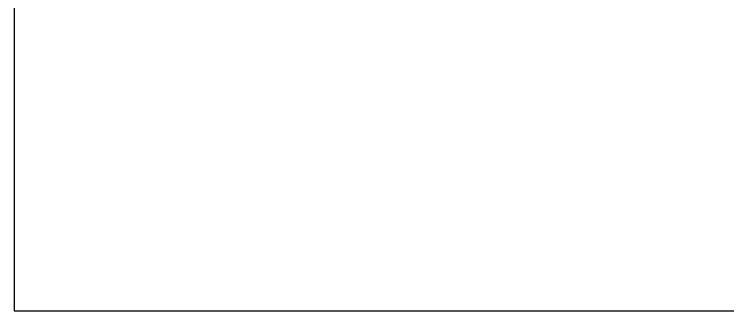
# Model space of a CAD drawing. Extents: x 0 to 4200, y -1400 to 2100.
# Drawn here: x 0 to 936, y 0 to 390 of the extents above; entities that cross this region are included whole.
import ezdxf

# ---------------------------------------------------------------- set-up
doc = ezdxf.new("R2010")
doc.units = 0
doc.header["$MEASUREMENT"] = 0

msp = doc.modelspace()

# ---------------------------------------------------------------- linework, layer by layer
msp.add_lwpolyline([(0.00022207, 0.0001), (1400, 0.0001), (1400, 1400), (0.00022207, 1400)], close=True)

doc.saveas('drawing.dxf')
